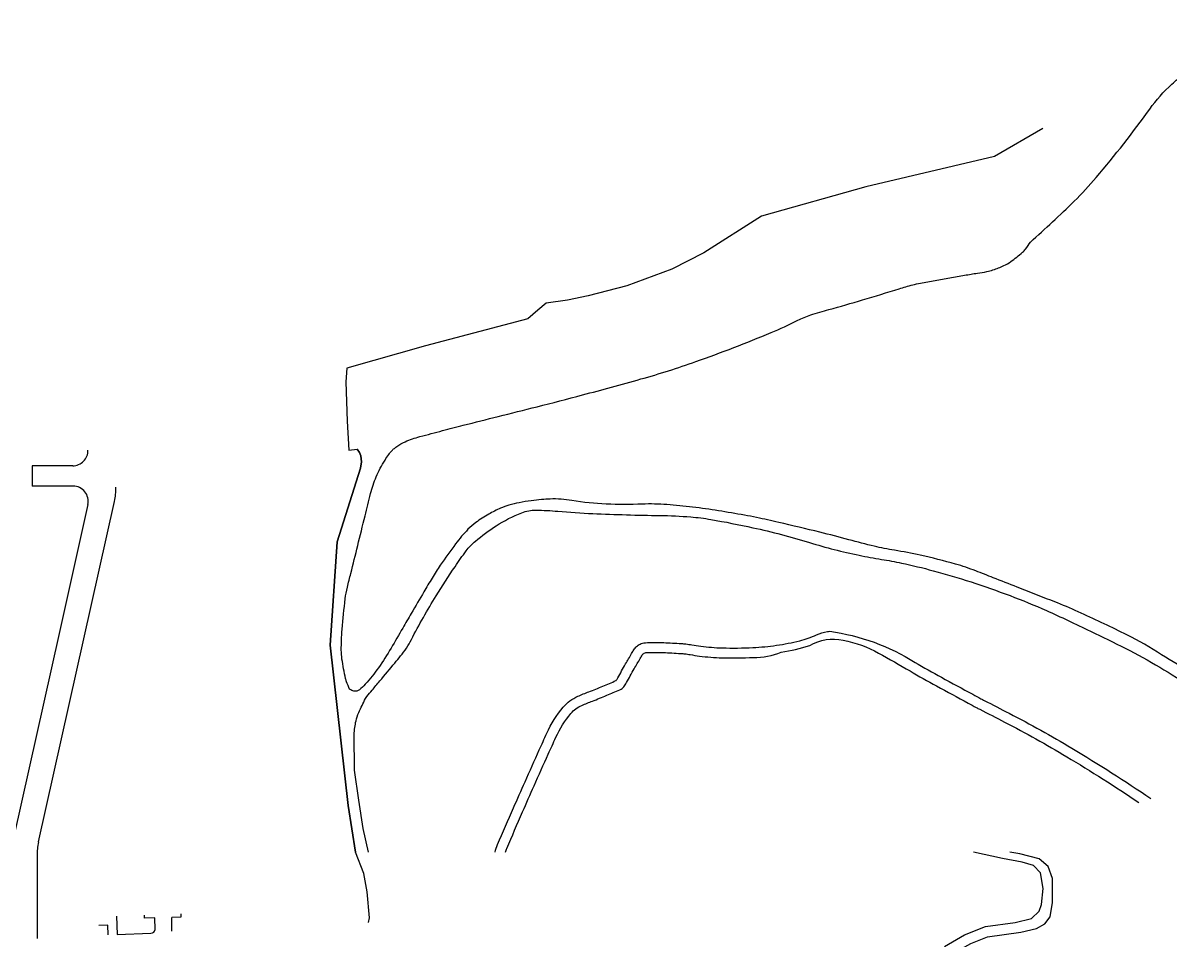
# Model space of a CAD drawing. Header units: inches. Extents: x 115195 to 116809, y 149977 to 152334.
# Drawn here: x 115441.6 to 115895, y 151965.2 to 152327.9 of the extents above; entities that cross this region are included whole.
import ezdxf

# ---------------------------------------------------------------- set-up
doc = ezdxf.new("R2010")
doc.units = ezdxf.units.IN
doc.header["$MEASUREMENT"] = 0
doc.layers.add('Alley', color=7, linetype='Continuous', true_color=0x005ce6)

msp = doc.modelspace()

# ---------------------------------------------------------------- linework, layer by layer
at = {"layer": 'Alley'}
for p, q in [((115461.27, 152152.72), (115445.2, 152152.72)), ((115445.2, 152152.72), (115445.2, 152144.72)), ((115461.38, 152144.72), (115445.2, 152144.72)), ((115447.74, 152004), (115477.77, 152138.68)), ((115467.24, 152137.41), (115455.87, 152086.43)), ((115455.87, 152086.43), (115437.98, 152006.18)), ((115447.15, 151998.56), (115447.15, 151965.76)), ((115478.55, 151974.7), (115478.85, 151967.38)), ((115489.68, 151973.84), (115489.6, 151975.07)), ((115493.77, 151973.96), (115489.68, 151973.84)), ((115493.85, 151969.33), (115493.77, 151973.96)), ((115500.38, 151968.73), (115500.38, 151974.12)), ((115478.85, 151967.38), (115492.21, 151967.9))]:
    msp.add_line(p, q, dxfattribs=at)
for points in [[(115839.82, 152241.22, 0.012364), (115857.13, 152257.38, 0.022845), (115865.86, 152266.76, 0.020346), (115887, 152293.83, -0.053266), (115895.76, 152303.64, -0.009121), (115900.42, 152307.71, -0.008602), (115905.51, 152311.84, -0.016613), (115912.79, 152317.17, -0.027309), (115917.49, 152320.01, -0.054517), (115921.67, 152321.68, -0.017128), (115935.59, 152325.04, -0.021521), (115951.91, 152327.67, -0.054783), (115958.42, 152327.71, -0.029317), (115965.94, 152326.49, -0.024745), (115974.64, 152324.1, -0.004002), (115975.29, 152323.88, -0.000868), (115978.26, 152322.84, -0.057628), (115990.62, 152316.82, -0.03962), (116000, 152309.73)], [(115570.74, 152064.41, -0.015084), (115569.52, 152067.34, -0.03605), (115569.14, 152068.62, -0.017332), (115567.71, 152076.3, -0.037639), (115567.44, 152079.9, -0.010328), (115567.52, 152083.7, -0.008858), (115567.78, 152088.12, -0.011364), (115568.99, 152100.12, -0.029361), (115569.83, 152104.71, -0.00126), (115571.19, 152110.21, 0.00063), (115573.93, 152121.19, 0.000841), (115576.82, 152132.95, -0.001123), (115578.99, 152141.75, -0.040892), (115581.24, 152148.41, -0.038421), (115584.71, 152155.02, -0.014908), (115586.22, 152157.27, -0.0273), (115587.15, 152158.43, -0.028692), (115588.12, 152159.39, -0.02493), (115589.34, 152160.37, -0.055949), (115592.67, 152162.26, -0.034684), (115598.48, 152164.27, -0.001971), (115607.45, 152166.66, -0.002162), (115615.65, 152168.77, -0.000706), (115629.47, 152172.25, 0.000636), (115644.8, 152176.1, 0.003406), (115662.74, 152180.76, 0.002638), (115685.83, 152187.07, 0.017629), (115707.6, 152193.96, 0.012619), (115737.37, 152205.42, 0.0206), (115747.89, 152210.3, -0.043498), (115752.98, 152212.38, -0.00713), (115760.19, 152214.5, 0.003872), (115773.49, 152218.34, 0.003936), (115788, 152222.76, -0.010813), (115793.3, 152224.3, -0.019211), (115796.34, 152224.98, -0.003374), (115813.81, 152228.11, -0.005685), (115818.89, 152228.92, 0.007685), (115822.64, 152229.54, 0.04114), (115825.04, 152230.18, 0.022105), (115829.32, 152231.92, 0.046444), (115832.03, 152233.49, 0.02433), (115836.72, 152237.17, 0.050906), (115837.94, 152238.46, 0.027011), (115839.82, 152241.22)], [(115570.74, 152064.41, -0.015084), (115569.52, 152067.34, -0.03605), (115569.14, 152068.62, -0.017332), (115567.71, 152076.3, -0.037639), (115567.44, 152079.9, -0.010328), (115567.52, 152083.7, -0.008858), (115567.78, 152088.12, -0.011364), (115568.99, 152100.12, -0.029361), (115569.83, 152104.71, -0.00126), (115571.19, 152110.21, 0.00063), (115573.93, 152121.19, 0.000841), (115576.82, 152132.95, -0.001123), (115578.99, 152141.75, -0.040892), (115581.24, 152148.41, -0.038421), (115584.71, 152155.02, -0.014908), (115586.22, 152157.27, -0.0273), (115587.15, 152158.43, -0.028692), (115588.12, 152159.39, -0.02493), (115589.34, 152160.37, -0.055949), (115592.67, 152162.26, -0.034684), (115598.48, 152164.27, -0.001971), (115607.45, 152166.66, -0.002162), (115615.65, 152168.77, -0.000706), (115629.47, 152172.25, 0.000636), (115644.8, 152176.1, 0.003406), (115662.74, 152180.76, 0.002638), (115685.83, 152187.07, 0.017629), (115707.6, 152193.96, 0.012619), (115737.37, 152205.42, 0.0206), (115747.89, 152210.3, -0.043498), (115752.98, 152212.38, -0.00713), (115760.19, 152214.5, 0.003872), (115773.49, 152218.34, 0.003936), (115788, 152222.76, -0.010813), (115793.3, 152224.3, -0.019211), (115796.34, 152224.98, -0.003374), (115813.81, 152228.11, -0.005685), (115818.89, 152228.92, 0.007685), (115822.64, 152229.54, 0.04114), (115825.04, 152230.18, 0.022105), (115829.32, 152231.92, 0.046444), (115832.03, 152233.49, 0.02433), (115836.72, 152237.17, 0.050906), (115837.94, 152238.46, 0.027011), (115839.82, 152241.22)], [(115904.16, 152071.03, -0.033796), (115891.7, 152078.04, 0.030583), (115877.99, 152085.88, 0.006849), (115859.92, 152094.48, 0.013371), (115850.49, 152098.51, 0.000252), (115842.59, 152101.63, 0.00025), (115834.65, 152104.76, 0.000464), (115825.17, 152108.48, 0.000634), (115818.24, 152111.19, 0.023822), (115810.27, 152113.86, 0.013865), (115796.28, 152117.39, 0.015585), (115786.09, 152119.34, -0.019853), (115778.1, 152120.94, -0.00702), (115768.09, 152123.51, 0.006106), (115756.58, 152126.48, 0.002988), (115740.33, 152130.37, 0.00559), (115731.6, 152132.29, 0.00796), (115726.79, 152133.22, 0.003747), (115716.52, 152134.95, 0.01016), (115706.32, 152136.38, 0.010209), (115696.12, 152137.39, 0.028976), (115686.39, 152137.59, -0.019804), (115672.17, 152137.61, -0.031144), (115658.61, 152139.02, 0.049204), (115649.99, 152139.61, 0.014307), (115646.62, 152139.41, 0.011553), (115642.45, 152138.94, 0.016645), (115637.73, 152138.14, 0.019175), (115633.69, 152137.16, 0.035145), (115630.41, 152135.97, 0.023326), (115625.71, 152133.62, 0.029711), (115620.59, 152130.33, 0.044176), (115617.5, 152127.63, 0.015386), (115615.01, 152124.87, 0.014931), (115612.63, 152121.87, 0.009894), (115606.55, 152113.42, 0.017149), (115603.31, 152108.35, 0.000847), (115600.09, 152102.89, 0.000545), (115595.11, 152094.39, 0.001215), (115591.7, 152088.54, -0.000903), (115587.12, 152080.65, -0.023097), (115582.1, 152072.88, -0.025707), (115576.92, 152066.37, -0.042509), (115574.58, 152064.13, -0.123594), (115573.55, 152063.66, -0.046497), (115573.12, 152063.62, -0.028616), (115572.43, 152063.66, -0.076023), (115571.6, 152063.89, -0.065194), (115570.74, 152064.41)], [(115572.46, 152046.54, -0.033535), (115573.25, 152051.83, -0.050633), (115574.36, 152055.19, -0.009804), (115576.95, 152060.71, -0.058695), (115577.5, 152061.57, -0.004603), (115579.58, 152064.02, 0.003075), (115582.69, 152067.68, 0.001283), (115588.59, 152074.74, 0.003234), (115590.9, 152077.56, 0.050706), (115595.13, 152084.03, -0.019657), (115604.97, 152101.33, -0.007666), (115612.39, 152112.85, -0.013636), (115616.83, 152119.15, -0.058756), (115620.43, 152122.94, -0.030059), (115628.64, 152128.99, -0.049419), (115638.75, 152134.19, -0.098696), (115644.39, 152135.22, -0.017911), (115653.05, 152134.76, 0.011242), (115666.83, 152133.85, 0.00771), (115693.4, 152133.1, -0.016853), (115705.55, 152132.54, -0.022851), (115713.53, 152131.53, -0.010854), (115730.16, 152128.27, -0.021134), (115752.54, 152122.39, 0.024192), (115772.13, 152117.36, 0.010668), (115780.97, 152115.74, -0.011897), (115788.89, 152114.27, -0.014312), (115801.43, 152111.25, -0.01186), (115816.35, 152106.82, -0.012696), (115831.77, 152101.41, -0.01337), (115846.13, 152095.51, -0.006311), (115854.72, 152091.58, -0.003053), (115872.32, 152083.12, -0.029086), (115899.17, 152068.03, 0.058282)], [(115628.25, 152000, -0.043924), (115629.24, 152002.99, -0.001264), (115635.51, 152017.45, -0.001763), (115640.06, 152027.79, -0.000869), (115645.68, 152040.37, -0.001643), (115648.68, 152047, -0.067308), (115655.2, 152057.33, -0.116706), (115660.9, 152061.59, -0.011389), (115665.31, 152063.38, 0.009117), (115670.83, 152065.59, 0.00277), (115675.99, 152067.81, 0.117881), (115676.1, 152067.89, 0.050888), (115676.74, 152068.84, -0.009166), (115679.81, 152074.39, -0.000591), (115682.21, 152078.54, -0.001729), (115683.04, 152079.95, -0.073019), (115684.15, 152081.33, -0.07862), (115685.52, 152082.24, -0.092705), (115687.62, 152082.77, -0.02748), (115694.9, 152082.82, -0.003449), (115701.8, 152082.45, -0.012862), (115703.64, 152082.29, -0.01413), (115706, 152081.95, 0.009433), (115709.52, 152081.42, 0.026242), (115718.05, 152080.74, 0.018519), (115730.16, 152080.87, 0.024268), (115739.47, 152081.77, 0.024263), (115748.66, 152083.56, 0.049002), (115755.25, 152085.89, -0.075668), (115759.6, 152087.17, -0.003376), (115760.53, 152087.29)], [(115760.53, 152087.29, -0.106358), (115794.22, 152075, 0.007759), (115804.64, 152069.12, 0.000373), (115817.07, 152062.38, 0.001447), (115820.27, 152060.65, 0.003916), (115821.58, 152059.96, -0.000522), (115831.44, 152054.88, -0.015518), (115856.19, 152041.09, -0.012962), (115887.41, 152021.21)], [(115632.31, 152000, -0.027366), (115632.84, 152001.44, -0.001264), (115639.1, 152015.89, -0.001763), (115643.64, 152026.2, -0.000869), (115649.26, 152038.76, -0.001643), (115652.25, 152045.37, -0.067308), (115658.21, 152054.82, -0.116706), (115662.46, 152057.99, -0.011389), (115666.7, 152059.71, 0.009117), (115672.35, 152061.98, 0.00277), (115677.56, 152064.21, 0.117881), (115679.13, 152065.39, 0.050888), (115680.2, 152067, -0.009166), (115683.2, 152072.43, -0.000591), (115685.61, 152076.57, -0.001729), (115686.42, 152077.96, -0.073019), (115686.81, 152078.45, -0.07862), (115687.16, 152078.68, -0.092705), (115687.87, 152078.86, -0.02748), (115694.71, 152078.91, -0.003449), (115701.55, 152078.53, -0.012862), (115703.2, 152078.39, -0.01413), (115705.34, 152078.09, 0.009433), (115709.01, 152077.53, 0.026242), (115717.94, 152076.82, 0.018519), (115730.35, 152076.95, 0.10084), (115741.3, 152079.01, 0.041744), (115752.62, 152081.74, -0.190905), (115765.86, 152083.76)], [(115765.86, 152083.76, -0.083374), (115779.83, 152078.66, -0.006456), (115792.24, 152071.62, 0.007759), (115802.77, 152065.68, 0.000373), (115815.2, 152058.93, 0.001447), (115818.42, 152057.19, 0.003916), (115819.79, 152056.48, -0.000522), (115829.64, 152051.4, -0.015518), (115854.18, 152037.72, -0.012962), (115882.65, 152019.66)]]:
    msp.add_lwpolyline(points, format="xyb", dxfattribs=at)
for points in [[(115844.71, 152286.08), (115825.6, 152275.06), (115774.77, 152263.1), (115733.5, 152251.47), (115710.75, 152236.9), (115698.05, 152230.48), (115680.33, 152223.88), (115665.01, 152219.91), (115656.91, 152218.25), (115648.39, 152217.08), (115645.06, 152214.33), (115641.15, 152210.86), (115600.71, 152200.14), (115569.68, 152191.31), (115569.26, 152185.94), (115569.72, 152170.45), (115570.36, 152158.98), (115573.72, 152159.33), (115574.6, 152158.04), (115575.2, 152156.64), (115575.48, 152154.36), (115575.03, 152151.78), (115565.78, 152122.69), (115563.03, 152081.77), (115570.18, 152018.47), (115573, 152000)], [(115573, 152000), (115570.18, 152018.47), (115563.03, 152081.77), (115565.78, 152122.69), (115575.03, 152151.78), (115575.48, 152154.36), (115575.2, 152156.64), (115574.6, 152158.04), (115573.72, 152159.33)], [(115578.21, 152000), (115576.08, 152009.28), (115574.37, 152020.5), (115572.65, 152032.39), (115572.46, 152046.54)], [(115578.21, 152000), (115576.08, 152009.28), (115574.37, 152020.5), (115572.65, 152032.39), (115572.46, 152046.54)], [(115578.17, 151972.1), (115578.63, 151974.02), (115577.7, 151984.25), (115576.4, 151991.54), (115573, 152000)], [(115768.34, 151888.99), (115769.44, 151892.89), (115774.99, 151906.04), (115778.14, 151912.65), (115781.62, 151918.77), (115788.94, 151930.26), (115791.91, 151934.52), (115793.68, 151937.44), (115796.8, 151942.66), (115799.4, 151947.16), (115803.71, 151953.75), (115809.39, 151960.05), (115816.28, 151963.88), (115822.83, 151966.43), (115836.04, 151968.31), (115842.28, 151969.71), (115845.52, 151971.58), (115847.59, 151974.45), (115848.52, 151980.09), (115848.5, 151989.53), (115846.9, 151994.32), (115843.27, 151997.37), (115835.66, 151999.3), (115831.69, 152000)], [(115805.81, 151962.71), (115813.81, 151967.31), (115822.03, 151970.5), (115833.85, 151972.09), (115840.28, 151973.78), (115843.25, 151976.67), (115844.24, 151979.33), (115844.82, 151985.63), (115843.79, 151991.81), (115841, 151994.73), (115836.52, 151996.02), (115828.81, 151997.48), (115817.4, 152000)], [(115503.96, 151975.51), (115504.02, 151974.22), (115500.38, 151974.12)], [(115475.31, 151967.25), (115475.18, 151971.06), (115471.65, 151970.94)]]:
    msp.add_lwpolyline(points, dxfattribs=at)
for centre, radius, start, end in [((115461.27, 152158.72), 6, 270, 2), ((115461.38, 152138.72), 6, 347.4324, 90), ((115456.3, 152143.47), 22, 347.4324, 2), ((115472.15, 151998.56), 25, 167.4324, 180), ((115492.14, 151969.64), 1.74, 272.2565, 349.5784)]:
    msp.add_arc(centre, radius, start, end, dxfattribs=at)

doc.saveas('drawing.dxf')
